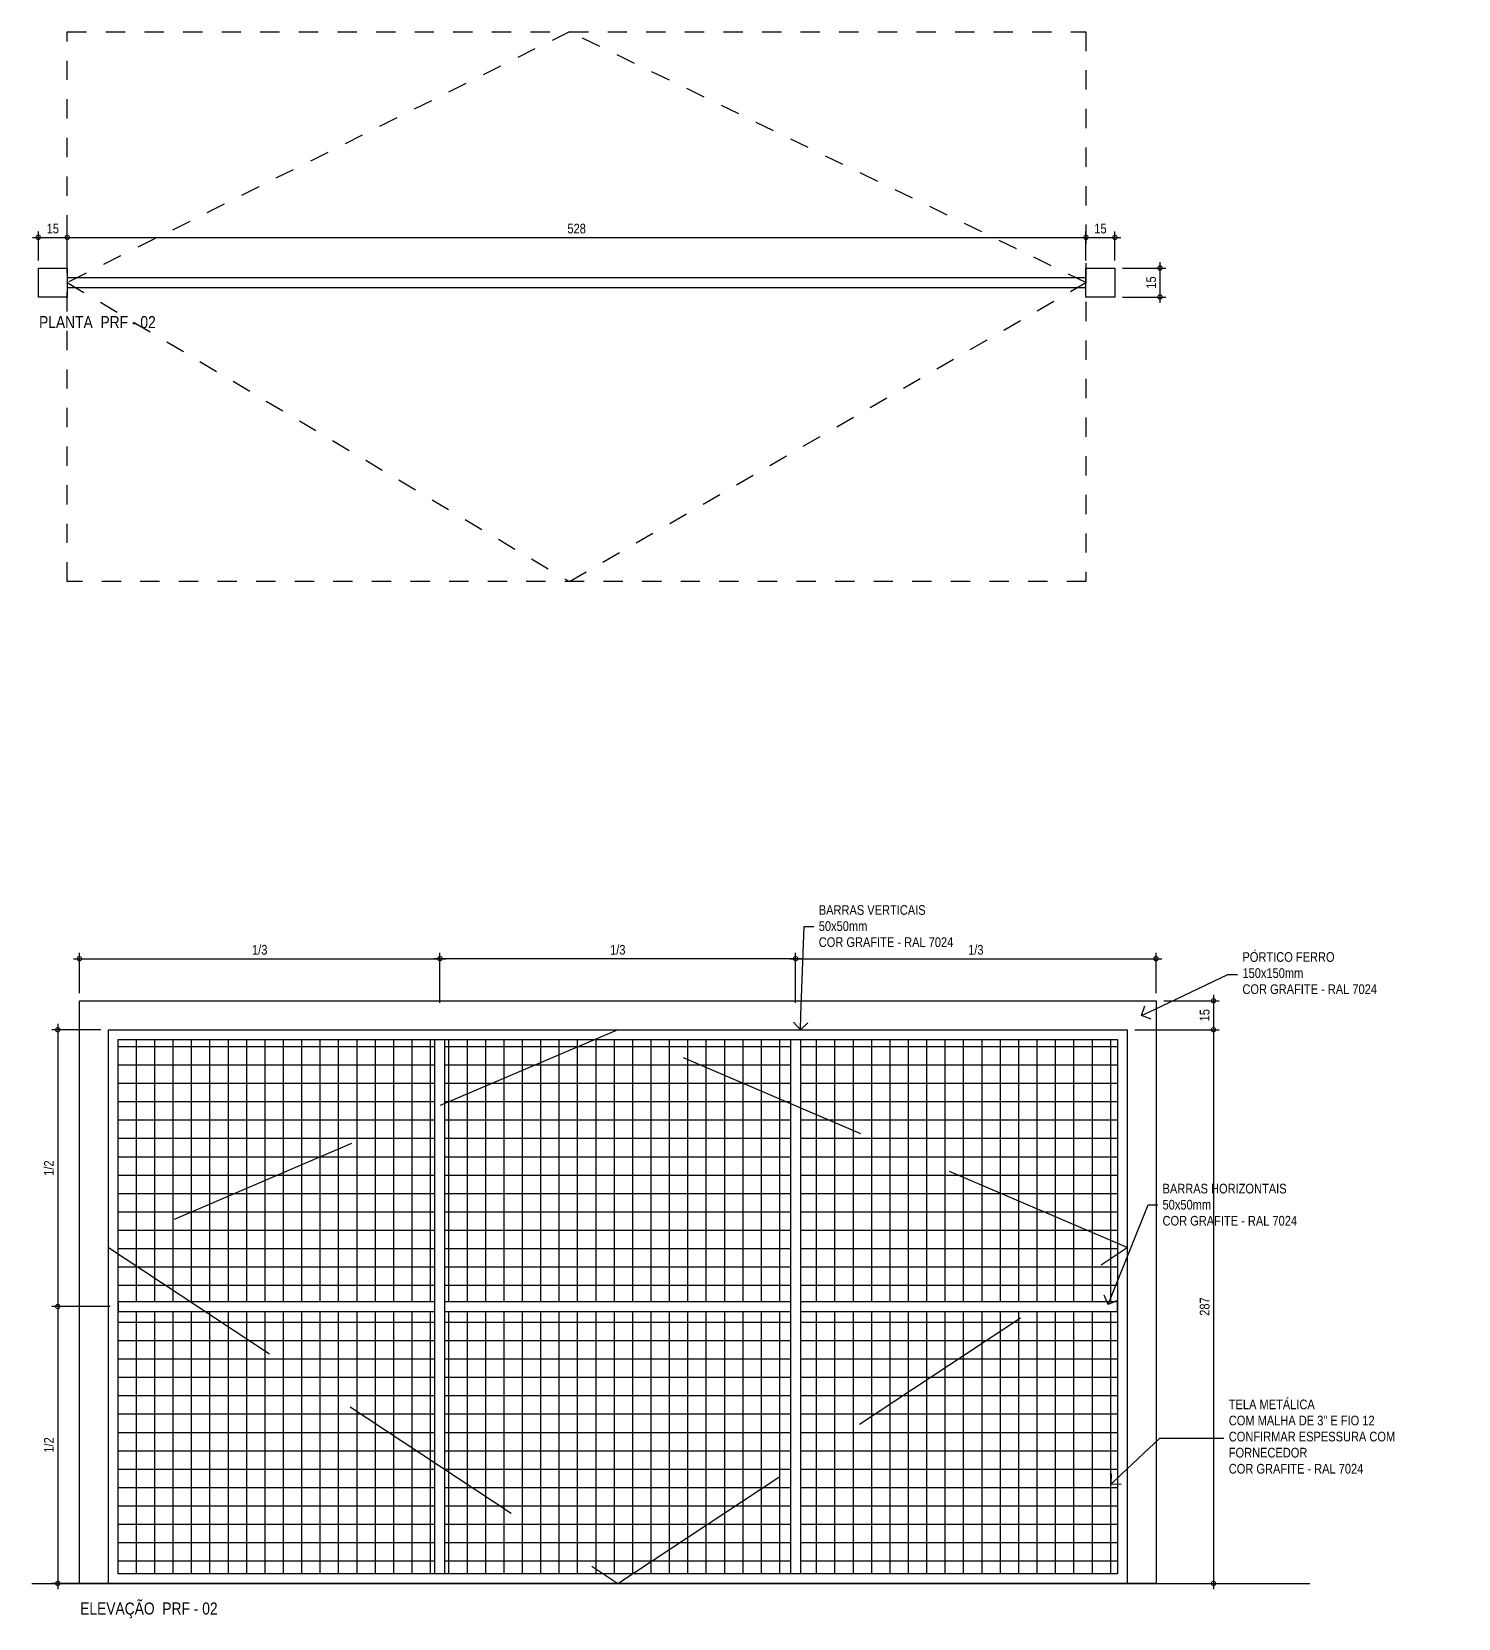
# Model space of a CAD drawing. Header units: metres. Extents: x -0.2 to 45.9, y -54 to 5.7.
# Drawn here: x 7.8 to 15.19, y -16.52 to -8.29 of the extents above; entities that cross this region are included whole.
import ezdxf
from ezdxf import colors
from ezdxf.entities.mleader import LeaderData, LeaderLine
from ezdxf.math import Vec2, Vec3

# ---------------------------------------------------------------- set-up
doc = ezdxf.new("R2010")
doc.units = ezdxf.units.M
doc.header["$PDMODE"] = 35
doc.linetypes.add('DASHEDX2', pattern=[1.5, 1, -0.5])
for name, color, linetype in [('ARQ-AUX', 7, 'Continuous'), ('ARQ-AUX1', 1, 'Continuous'), ('ARQ-AUX2', 2, 'Continuous'), ('ARQ-CAX', 1, 'Continuous'), ('ARQ-DIM', 2, 'Continuous'), ('ARQ-PRJ', 7, 'DASHEDX2'), ('ARQ-SIM', 1, 'Continuous'), ('ARQ-TXT', 2, 'Continuous')]:
    doc.layers.add(name, color=color, linetype=linetype)
doc.styles.add('Adesa', font='ARIALN.TTF')
doc.dimstyles.new('ADESA 1-0025', dxfattribs={"dimtxt": 0.05, "dimasz": 0.045, "dimexe": 0.03, "dimexo": 0.04, "dimgap": 0.02, "dimtad": 1, "dimtoh": 1, "dimdec": 0, "dimlfac": 100, "dimzin": 4, "dimtxsty": 'Adesa', "dimblk": 'DOTSMALL', "dimcen": 1, "dimdle": 0.03, "dimclrd": 1, "dimclre": 1, "dimclrt": 256, "dimazin": 1, "dimtm": 1e-09, "dimtfac": 1, "dimtdec": 0, "dimtix": 1, "dimtmove": 2, "dimatfit": 0, "dimldrblk": 'DOTSMALL', "dimfxl": 0.8, "dimtvp": 2, "dimtolj": 1, "dimtzin": 0, "dimarcsym": 0})

# ---------------------------------------------------------------- blocks, each defined once
blk = doc.blocks.new('ARQ-PORTÃO BASCULANTE VEICULOS')
at = {"layer": 'ARQ-AUX1'}
blk.add_lwpolyline([(0.2983, 0.1333), (5.5767, 0.1333), (5.5767, 0.1833), (0.2983, 0.1833)], close=True, dxfattribs=at)
at = {"layer": 'ARQ-AUX2'}
for points in [[(0.1483, 0.2333), (0.2983, 0.2333), (0.2983, 0.0833), (0.1483, 0.0833)], [(5.5767, 0.2333), (5.7267, 0.2333), (5.7267, 0.0833), (5.5767, 0.0833)]]:
    blk.add_lwpolyline(points, close=True, dxfattribs=at)
at = {"layer": 'ARQ-PRJ', "ltscale": 0.1}
for points in [[(5.5767, 0.1583), (2.9745, 1.7083), (0.2983, 0.1583), (2.9745, -1.1417), (5.5767, 0.1583)], [(0.2983, 1.7083), (5.5767, 1.7083), (5.5767, -1.1417), (0.2983, -1.1417)]]:
    blk.add_lwpolyline(points, close=True, dxfattribs=at)
blk = doc.blocks.new('_DotSmall')
at = {"color": 0, "linetype": 'ByBlock', "const_width": 0.5}
blk.add_lwpolyline([(-0.0625, 0, 1), (0.0625, 0, 1)], format="xyb", close=True, dxfattribs=at)
blk = doc.blocks.new('*D115')
at = {"layer": 'ARQ-DIM', "color": 1, "lineweight": -2, "transparency": 16777216}
for p, q in [((7.801, -9.3602), (8.011, -9.3602)), ((7.831, -9.4791), (7.831, -9.3302)), ((7.981, -9.4791), (7.981, -9.3302))]:
    blk.add_line(p, q, dxfattribs=at)
at = {"layer": 'Defpoints', "color": 0, "transparency": 16777216}
for p in [(7.981, -9.3602), (7.831, -9.5191, 0), (7.981, -9.5191, 0)]:
    blk.add_point(p, dxfattribs=at)
at = {"layer": 'ARQ-DIM', "color": 1, "lineweight": -2, "transparency": 16777216, "xscale": 0.045, "yscale": 0.045, "zscale": 0.045, "rotation": 180}
blk.add_blockref('_DotSmall', (7.831, -9.3602), dxfattribs=at)
at = {"layer": 'ARQ-DIM', "color": 1, "lineweight": -2, "transparency": 16777216, "xscale": 0.045, "yscale": 0.045, "zscale": 0.045}
blk.add_blockref('_DotSmall', (7.981, -9.3602), dxfattribs=at)
at = {"layer": 'ARQ-DIM', "transparency": 16777216, "insert": (7.906, -9.3147), "char_height": 0.05, "attachment_point": 5, "style": 'Adesa'}
blk.add_mtext('\\A1;15', dxfattribs=at)
blk = doc.blocks.new('*D114')
at = {"layer": 'ARQ-DIM', "color": 1, "lineweight": -2, "transparency": 16777216}
for p, q in [((7.951, -9.3602), (13.2894, -9.3602)), ((7.981, -9.4791), (7.981, -9.3302)), ((13.2594, -9.4791), (13.2594, -9.3302))]:
    blk.add_line(p, q, dxfattribs=at)
at = {"layer": 'Defpoints', "color": 0, "transparency": 16777216}
for p in [(13.2594, -9.3602), (7.981, -9.5191), (13.2594, -9.5191, 0)]:
    blk.add_point(p, dxfattribs=at)
at = {"layer": 'ARQ-DIM', "color": 1, "lineweight": -2, "transparency": 16777216, "xscale": 0.045, "yscale": 0.045, "zscale": 0.045, "rotation": 180}
blk.add_blockref('_DotSmall', (7.981, -9.3602), dxfattribs=at)
at = {"layer": 'ARQ-DIM', "color": 1, "lineweight": -2, "transparency": 16777216, "xscale": 0.045, "yscale": 0.045, "zscale": 0.045}
blk.add_blockref('_DotSmall', (13.2594, -9.3602), dxfattribs=at)
at = {"layer": 'ARQ-DIM', "transparency": 16777216, "insert": (10.6202, -9.3147), "char_height": 0.05, "attachment_point": 5, "style": 'Adesa'}
blk.add_mtext('\\A1;528', dxfattribs=at)
blk = doc.blocks.new('*D116')
at = {"layer": 'ARQ-DIM', "color": 1, "lineweight": -2, "transparency": 16777216}
for p, q in [((13.2294, -9.3602), (13.4394, -9.3602)), ((13.2594, -9.4791), (13.2594, -9.3302)), ((13.4094, -9.4791), (13.4094, -9.3302))]:
    blk.add_line(p, q, dxfattribs=at)
at = {"layer": 'Defpoints', "color": 0, "transparency": 16777216}
for p in [(13.4094, -9.3602), (13.2594, -9.5191, 0), (13.4094, -9.5191, 0)]:
    blk.add_point(p, dxfattribs=at)
at = {"layer": 'ARQ-DIM', "color": 1, "lineweight": -2, "transparency": 16777216, "xscale": 0.045, "yscale": 0.045, "zscale": 0.045, "rotation": 180}
blk.add_blockref('_DotSmall', (13.2594, -9.3602), dxfattribs=at)
at = {"layer": 'ARQ-DIM', "color": 1, "lineweight": -2, "transparency": 16777216, "xscale": 0.045, "yscale": 0.045, "zscale": 0.045}
blk.add_blockref('_DotSmall', (13.4094, -9.3602), dxfattribs=at)
at = {"layer": 'ARQ-DIM', "transparency": 16777216, "insert": (13.3344, -9.3147), "char_height": 0.05, "attachment_point": 5, "style": 'Adesa'}
blk.add_mtext('\\A1;15', dxfattribs=at)
blk = doc.blocks.new('*D117')
at = {"layer": 'ARQ-DIM', "color": 1, "lineweight": -2, "transparency": 16777216}
for p, q in [((13.4494, -9.5191), (13.6728, -9.5191)), ((13.6428, -9.4891), (13.6428, -9.6991)), ((13.4494, -9.6691), (13.6728, -9.6691))]:
    blk.add_line(p, q, dxfattribs=at)
at = {"layer": 'Defpoints', "color": 0, "transparency": 16777216}
for p in [(13.4094, -9.5191, 0), (13.4094, -9.6691, 0), (13.6428, -9.6691)]:
    blk.add_point(p, dxfattribs=at)
at = {"layer": 'ARQ-DIM', "color": 1, "lineweight": -2, "transparency": 16777216, "xscale": 0.045, "yscale": 0.045, "zscale": 0.045}
for p, rotation in [((13.6428, -9.5191), 90), ((13.6428, -9.6691), 270)]:
    blk.add_blockref('_DotSmall', p, dxfattribs=dict(at, rotation=rotation))
at = {"layer": 'ARQ-DIM', "transparency": 16777216, "insert": (13.5973, -9.5941), "char_height": 0.05, "attachment_point": 5, "rotation": 90, "style": 'Adesa'}
blk.add_mtext('\\A1;15', dxfattribs=at)
blk = doc.blocks.new('*D118')
at = {"layer": 'ARQ-DIM', "color": 1, "lineweight": -2, "transparency": 16777216}
for p, q in [((13.5124, -13.4669), (13.95, -13.4669)), ((13.92, -13.4369), (13.92, -16.3669)), ((13.6625, -16.3369), (13.95, -16.3369))]:
    blk.add_line(p, q, dxfattribs=at)
at = {"layer": 'Defpoints', "color": 0, "transparency": 16777216}
for p in [(13.4724, -13.4669), (13.6225, -16.3369), (13.92, -16.3369)]:
    blk.add_point(p, dxfattribs=at)
at = {"layer": 'ARQ-DIM', "color": 1, "lineweight": -2, "transparency": 16777216, "xscale": 0.045, "yscale": 0.045, "zscale": 0.045}
for p, rotation in [((13.92, -13.4669), 90), ((13.92, -16.3369), 270)]:
    blk.add_blockref('_DotSmall', p, dxfattribs=dict(at, rotation=rotation))
at = {"layer": 'ARQ-DIM', "transparency": 16777216, "insert": (13.8744, -14.9019), "char_height": 0.05, "attachment_point": 5, "rotation": 90, "style": 'Adesa'}
blk.add_mtext('\\A1;287', dxfattribs=at)
blk = doc.blocks.new('*D119')
at = {"layer": 'ARQ-DIM', "color": 1, "lineweight": -2, "transparency": 16777216}
for p, q in [((13.6625, -13.3169), (13.95, -13.3169)), ((13.92, -13.2869), (13.92, -13.4969)), ((13.6625, -13.4669), (13.95, -13.4669))]:
    blk.add_line(p, q, dxfattribs=at)
at = {"layer": 'Defpoints', "color": 0, "transparency": 16777216}
for p in [(13.6225, -13.3169), (13.6225, -13.4669), (13.92, -13.4669)]:
    blk.add_point(p, dxfattribs=at)
at = {"layer": 'ARQ-DIM', "color": 1, "lineweight": -2, "transparency": 16777216, "xscale": 0.045, "yscale": 0.045, "zscale": 0.045}
for p, rotation in [((13.92, -13.3169), 90), ((13.92, -13.4669), 270)]:
    blk.add_blockref('_DotSmall', p, dxfattribs=dict(at, rotation=rotation))
at = {"layer": 'ARQ-DIM', "transparency": 16777216, "insert": (13.8744, -13.3919), "char_height": 0.05, "attachment_point": 5, "rotation": 90, "style": 'Adesa'}
blk.add_mtext('\\A1;15', dxfattribs=at)
blk = doc.blocks.new('_Open90')
at = {"color": 0, "linetype": 'ByBlock', "lineweight": -2}
for p, q in [((0, 0), (-1, 0)), ((-0.5, 0.5), (0, 0)), ((0, 0), (-0.5, -0.5))]:
    blk.add_line(p, q, dxfattribs=at)
blk = doc.blocks.new('*D120')
at = {"layer": 'ARQ-DIM', "color": 1, "lineweight": -2, "transparency": 16777216}
for p, q in [((8.044, -13.2769), (8.044, -13.0687)), ((9.9118, -13.3269), (9.9118, -13.0687)), ((8.014, -13.0987), (9.9418, -13.0987))]:
    blk.add_line(p, q, dxfattribs=at)
at = {"layer": 'Defpoints', "color": 0, "transparency": 16777216}
for p in [(9.9118, -13.0987), (8.044, -13.3169), (9.9118, -13.3669)]:
    blk.add_point(p, dxfattribs=at)
at = {"layer": 'ARQ-DIM', "color": 1, "lineweight": -2, "transparency": 16777216, "xscale": 0.045, "yscale": 0.045, "zscale": 0.045, "rotation": 180}
blk.add_blockref('_DotSmall', (8.044, -13.0987), dxfattribs=at)
at = {"layer": 'ARQ-DIM', "color": 1, "lineweight": -2, "transparency": 16777216, "xscale": 0.045, "yscale": 0.045, "zscale": 0.045}
blk.add_blockref('_DotSmall', (9.9118, -13.0987), dxfattribs=at)
at = {"layer": 'ARQ-DIM', "transparency": 16777216, "insert": (8.9779, -13.0529), "char_height": 0.05, "attachment_point": 5, "style": 'Adesa'}
blk.add_mtext('\\A1;1/3', dxfattribs=at)
blk = doc.blocks.new('*D112')
at = {"layer": 'ARQ-DIM', "color": 1, "lineweight": -2, "transparency": 16777216}
for p, q in [((9.9118, -13.3269), (9.9118, -13.0687)), ((11.7547, -13.3269), (11.7547, -13.0687)), ((11.7847, -13.0987), (9.8818, -13.0987))]:
    blk.add_line(p, q, dxfattribs=at)
at = {"layer": 'Defpoints', "color": 0, "transparency": 16777216}
for p in [(9.9118, -13.0987), (9.9118, -13.3669), (11.7547, -13.3669)]:
    blk.add_point(p, dxfattribs=at)
at = {"layer": 'ARQ-DIM', "color": 1, "lineweight": -2, "transparency": 16777216, "xscale": 0.045, "yscale": 0.045, "zscale": 0.045, "rotation": 180}
blk.add_blockref('_DotSmall', (9.9118, -13.0987), dxfattribs=at)
at = {"layer": 'ARQ-DIM', "color": 1, "lineweight": -2, "transparency": 16777216, "xscale": 0.045, "yscale": 0.045, "zscale": 0.045}
blk.add_blockref('_DotSmall', (11.7547, -13.0987), dxfattribs=at)
at = {"layer": 'ARQ-DIM', "transparency": 16777216, "insert": (10.8333, -13.0529), "char_height": 0.05, "attachment_point": 5, "style": 'Adesa'}
blk.add_mtext('\\A1;1/3', dxfattribs=at)
blk = doc.blocks.new('*D113')
at = {"layer": 'ARQ-DIM', "color": 1, "lineweight": -2, "transparency": 16777216}
for p, q in [((11.7547, -13.3269), (11.7547, -13.0687)), ((13.6225, -13.2769), (13.6225, -13.0687)), ((11.7247, -13.0987), (13.6525, -13.0987))]:
    blk.add_line(p, q, dxfattribs=at)
at = {"layer": 'Defpoints', "color": 0, "transparency": 16777216}
for p in [(13.6225, -13.0987), (13.6225, -13.3169), (11.7547, -13.3669)]:
    blk.add_point(p, dxfattribs=at)
at = {"layer": 'ARQ-DIM', "color": 1, "lineweight": -2, "transparency": 16777216, "xscale": 0.045, "yscale": 0.045, "zscale": 0.045, "rotation": 180}
blk.add_blockref('_DotSmall', (11.7547, -13.0987), dxfattribs=at)
at = {"layer": 'ARQ-DIM', "color": 1, "lineweight": -2, "transparency": 16777216, "xscale": 0.045, "yscale": 0.045, "zscale": 0.045}
blk.add_blockref('_DotSmall', (13.6225, -13.0987), dxfattribs=at)
at = {"layer": 'ARQ-DIM', "transparency": 16777216, "insert": (12.6886, -13.0529), "char_height": 0.05, "attachment_point": 5, "style": 'Adesa'}
blk.add_mtext('\\A1;1/3', dxfattribs=at)
blk = doc.blocks.new('*D121')
at = {"layer": 'ARQ-DIM', "color": 1, "lineweight": -2, "transparency": 16777216}
for p, q in [((8.154, -13.4669), (7.9016, -13.4669)), ((7.9316, -13.4369), (7.9316, -14.9319)), ((8.204, -14.9019), (7.9016, -14.9019))]:
    blk.add_line(p, q, dxfattribs=at)
at = {"layer": 'Defpoints', "color": 0, "transparency": 16777216}
for p in [(8.194, -13.4669), (7.9316, -14.9019), (8.244, -14.9019)]:
    blk.add_point(p, dxfattribs=at)
at = {"layer": 'ARQ-DIM', "color": 1, "lineweight": -2, "transparency": 16777216, "xscale": 0.045, "yscale": 0.045, "zscale": 0.045}
for p, rotation in [((7.9316, -13.4669), 90), ((7.9316, -14.9019), 270)]:
    blk.add_blockref('_DotSmall', p, dxfattribs=dict(at, rotation=rotation))
at = {"layer": 'ARQ-DIM', "transparency": 16777216, "insert": (7.8858, -14.1844), "char_height": 0.05, "attachment_point": 5, "rotation": 90, "style": 'Adesa'}
blk.add_mtext('\\A1;1/2', dxfattribs=at)
blk = doc.blocks.new('*D122')
at = {"layer": 'ARQ-DIM', "color": 1, "lineweight": -2, "transparency": 16777216}
for p, q in [((7.9316, -14.8719), (7.9316, -16.3669)), ((8.204, -14.9019), (7.9016, -14.9019)), ((8.204, -16.3369), (7.9016, -16.3369))]:
    blk.add_line(p, q, dxfattribs=at)
at = {"layer": 'Defpoints', "color": 0, "transparency": 16777216}
for p in [(8.244, -14.9019), (7.9316, -16.3369), (8.244, -16.3369)]:
    blk.add_point(p, dxfattribs=at)
at = {"layer": 'ARQ-DIM', "color": 1, "lineweight": -2, "transparency": 16777216, "xscale": 0.045, "yscale": 0.045, "zscale": 0.045}
for p, rotation in [((7.9316, -14.9019), 90), ((7.9316, -16.3369), 270)]:
    blk.add_blockref('_DotSmall', p, dxfattribs=dict(at, rotation=rotation))
at = {"layer": 'ARQ-DIM', "transparency": 16777216, "insert": (7.8858, -15.6194), "char_height": 0.05, "attachment_point": 5, "rotation": 90, "style": 'Adesa'}
blk.add_mtext('\\A1;1/2', dxfattribs=at)

msp = doc.modelspace()

# ---------------------------------------------------------------- hatches: boundary and pattern name
at = {"layer": 'ARQ-AUX'}
h = msp.add_hatch(dxfattribs=at)
h.set_pattern_fill('NET', scale=0.03)
h.set_pattern_definition([(0, (8.24403, -13.64891), (0, 0.09525), []), (90, (8.24403, -13.64891), (-0.09525, 6e-18), [])])
h.paths.add_polyline_path([(9.8858, -14.8769), (9.8858, -13.5169), (8.244, -13.5169), (8.244, -14.8769)])
h.paths.add_polyline_path([(8.244, -14.9269), (8.244, -16.2869), (9.8858, -16.2869), (9.8858, -14.9269)])
h.paths.add_polyline_path([(9.9358, -14.9269), (9.9358, -16.2869), (11.7297, -16.2869), (11.7297, -14.9269)])
h.paths.add_polyline_path([(11.7297, -14.8769), (11.7297, -13.5169), (9.9358, -13.5169), (9.9358, -14.8769)])
h.paths.add_polyline_path([(11.7797, -14.8769), (13.4224, -14.8769), (13.4224, -13.5169), (11.7797, -13.5169)])
h.paths.add_polyline_path([(11.7797, -16.2869), (13.4224, -16.2869), (13.4224, -14.9269), (11.7797, -14.9269)])

# ---------------------------------------------------------------- linework, layer by layer
msp.add_lwpolyline([(8.044, -16.3369), (8.194, -16.3369)])
for points in [[(8.044, -16.3369), (8.044, -13.3169), (13.6224, -13.3169), (13.6224, -16.3369)], [(8.194, -16.3369), (8.194, -13.4669), (13.4724, -13.4669), (13.4724, -16.3369)]]:
    msp.add_lwpolyline(points, dxfattribs=at)
at = {"layer": 'ARQ-AUX2'}
msp.add_lwpolyline([(7.7968, -16.3369), (14.4192, -16.3369)], dxfattribs=at)
at = {"layer": 'ARQ-CAX'}
for points in [[(8.044, -13.3169), (13.6224, -13.3169), (13.6224, -16.3369), (8.044, -16.3369)], [(8.194, -13.4669), (13.4724, -13.4669), (13.4724, -16.3369), (8.194, -16.3369)], [(8.244, -13.5169), (13.4224, -13.5169), (13.4224, -16.2869), (8.244, -16.2869)], [(9.8858, -13.5169), (9.9358, -13.5169), (9.9358, -16.2869), (9.8858, -16.2869)], [(11.7297, -13.5169), (11.7797, -13.5169), (11.7797, -16.2869), (11.7297, -16.2869)], [(8.244, -14.9269), (9.8858, -14.9269), (9.8858, -14.8769), (8.244, -14.8769)], [(9.9358, -14.9269), (11.7297, -14.9269), (11.7297, -14.8769), (9.9358, -14.8769)], [(11.7797, -14.9269), (13.4224, -14.9269), (13.4224, -14.8769), (11.7797, -14.8769)]]:
    msp.add_lwpolyline(points, close=True, dxfattribs=at)
at = {"layer": 'ARQ-PRJ'}
msp.add_lwpolyline([(10.8332, -13.4669), (8.194, -14.5959), (10.8332, -16.3369), (13.4724, -14.5959)], close=True, dxfattribs=at)

# ---------------------------------------------------------------- block references
at = {"layer": 'ARQ-AUX2', "rotation": 180}
msp.add_blockref('ARQ-PORTÃO BASCULANTE VEICULOS', (13.5577, -9.4358, 0), dxfattribs=at)

# ---------------------------------------------------------------- texts
at = {"layer": 'ARQ-TXT', "char_height": 0.0625, "width": 0.781554, "attachment_point": 1, "style": 'Adesa'}
for s, insert in [('\\pt0.4375;PLANTA  PRF - 02', (7.8346, -9.7681, 0)), ('\\pt0.4375;ELEVAÇÃO  PRF - 02', (8.0477, -16.4358))]:
    msp.add_mtext(s, dxfattribs=dict(at, insert=insert))

# ---------------------------------------------------------------- dimensions: what is measured, and where the dimension line sits
at = {"layer": 'ARQ-DIM'}
for base, p1, p2, picture, middle in [((7.981, -9.3602), (7.831, -9.5191, 0), (7.981, -9.5191, 0), '*D115', (7.906, -9.3147)), ((13.2594, -9.3602), (7.981, -9.5191), (13.2594, -9.5191, 0), '*D114', (10.6202, -9.3147)), ((13.4094, -9.3602), (13.2594, -9.5191, 0), (13.4094, -9.5191, 0), '*D116', (13.3344, -9.3147))]:
    dim = msp.add_linear_dim(base=base, p1=p1, p2=p2, dimstyle='ADESA 1-0025', dxfattribs=at)
    dim.commit()
    dim.dimension.update_dxf_attribs({"geometry": picture, "text_midpoint": middle})
for base, p1, p2, picture, middle in [((13.6428, -9.6691), (13.4094, -9.5191, 0), (13.4094, -9.6691, 0), '*D117', (13.5973, -9.5941)), ((13.92, -13.4669), (13.6225, -13.3169), (13.6225, -13.4669), '*D119', (13.8744, -13.3919)), ((13.92, -16.3369), (13.4724, -13.4669), (13.6225, -16.3369), '*D118', (13.8744, -14.9019))]:
    dim = msp.add_linear_dim(base=base, p1=p1, p2=p2, angle=90, dimstyle='ADESA 1-0025', dxfattribs=at)
    dim.commit()
    dim.dimension.update_dxf_attribs({"geometry": picture, "text_midpoint": middle})
dim = msp.add_linear_dim(base=(9.9118, -13.0987), p1=(8.044, -13.3169), p2=(9.9118, -13.3669), text='1/3', dimstyle='ADESA 1-0025', dxfattribs=at)
dim.commit()
dim.dimension.update_dxf_attribs({"geometry": '*D120', "text_midpoint": (8.9779, -13.0529)})
for base, p1, p2, angle, text, picture, middle in [((9.9118, -13.0987), (11.7547, -13.3669), (9.9118, -13.3669), 180, '1/3', '*D112', (10.8333, -13.0529)), ((13.6225, -13.0987), (11.7547, -13.3669), (13.6225, -13.3169), 0, '1/3', '*D113', (12.6886, -13.0529)), ((7.9316, -14.9019), (8.194, -13.4669), (8.244, -14.9019), 90, '1/2', '*D121', (7.8858, -14.1844)), ((7.9316, -16.3369), (8.244, -14.9019), (8.244, -16.3369), 90, '1/2', '*D122', (7.8858, -15.6194))]:
    dim = msp.add_linear_dim(base=base, p1=p1, p2=p2, angle=angle, text=text, dimstyle='ADESA 1-0025', dxfattribs=at)
    dim.commit()
    dim.dimension.update_dxf_attribs({"geometry": picture, "text_midpoint": middle})

# ---------------------------------------------------------------- leaders
at = {"layer": 'ARQ-SIM'}
ml = msp.add_multileader_mtext('Standard', dxfattribs=at)
ml.set_content('BARRAS VERTICAIS\\P50x50mm\\PCOR GRAFITE - RAL 7024', color=2, style='Adesa')
ml.set_leader_properties(color=256)
ml.set_arrow_properties(name='OPEN90')
ml.build(insert=Vec2(0, 0))
ml.multileader.update_dxf_attribs({"text_left_attachment_type": 2, "text_right_attachment_type": 2, "dogleg_length": 0.2, "arrow_head_size": 0.075})
ctx = ml.context
ctx.base_point, ctx.char_height, ctx.arrow_head_size, ctx.landing_gap_size, ctx.plane_origin = Vec3(11.8498, -12.9311), 0.05, 0.075, 0.025, Vec3(12.2945, -13.4357)
ctx.left_attachment, ctx.right_attachment = 2, 2
notes = []
notes.append((ctx, [(0, (1, 1, 0), (11.7998, -12.9311), (1, 0), 0.05, [(0, [(11.7797, -13.4669)], 0, [])])]))
ctx.mtext.insert, ctx.mtext.flow_direction = Vec3(11.8748, -12.8214), 5
ml = msp.add_multileader_mtext('Standard', dxfattribs=at)
ml.set_content('PÓRTICO FERRO \\P150x150mm\\PCOR GRAFITE - RAL 7024', color=2, style='Adesa')
ml.set_leader_properties(color=256)
ml.set_arrow_properties(name='OPEN90')
ml.build(insert=Vec2(0, 0))
ml.multileader.update_dxf_attribs({"text_left_attachment_type": 2, "text_right_attachment_type": 2, "dogleg_length": 0.2, "arrow_head_size": 0.075})
ctx = ml.context
ctx.base_point, ctx.char_height, ctx.arrow_head_size, ctx.landing_gap_size, ctx.plane_origin = Vec3(14.0451, -13.1808), 0.05, 0.075, 0.025, Vec3(14.2635, -13.4922)
ctx.left_attachment, ctx.right_attachment = 2, 2
notes.append((ctx, [(0, (1, 1, 0), (13.9951, -13.1808), (1, 0), 0.05, [(0, [(13.5467, -13.3937)], 0, [])])]))
ctx.mtext.insert, ctx.mtext.flow_direction = Vec3(14.0701, -13.065), 5
ml = msp.add_multileader_mtext('Standard', dxfattribs=at)
ml.set_content('BARRAS HORIZONTAIS\\P50x50mm\\PCOR GRAFITE - RAL 7024', color=2, style='Adesa')
ml.set_leader_properties(color=256)
ml.set_arrow_properties(name='OPEN90')
ml.build(insert=Vec2(0, 0))
ml.multileader.update_dxf_attribs({"text_left_attachment_type": 2, "text_right_attachment_type": 2, "dogleg_length": 0.2, "arrow_head_size": 0.075})
ctx = ml.context
ctx.base_point, ctx.char_height, ctx.arrow_head_size, ctx.landing_gap_size, ctx.plane_origin = Vec3(13.6311, -14.3753), 0.05, 0.075, 0.025, Vec3(13.8891, -14.9895)
ctx.left_attachment, ctx.right_attachment = 2, 2
notes.append((ctx, [(0, (1, 1, 0), (13.5811, -14.3753), (1, 0), 0.05, [(0, [(13.3742, -14.891)], 0, [])])]))
ctx.mtext.insert, ctx.mtext.flow_direction = Vec3(13.6561, -14.2655), 5
ml = msp.add_multileader_mtext('Standard', dxfattribs=at)
ml.set_content('TELA METÁLICA \\PCOM MALHA DE 3" E FIO 12\\PCONFIRMAR ESPESSURA COM FORNECEDOR\\PCOR GRAFITE - RAL 7024', color=2, style='Adesa')
ml.set_leader_properties(color=256)
ml.set_arrow_properties(name='OPEN90')
ml.build(insert=Vec2(0, 0))
ml.multileader.update_dxf_attribs({"text_left_attachment_type": 2, "text_right_attachment_type": 2, "dogleg_length": 0.2, "arrow_head_size": 0.075})
ctx = ml.context
ctx.base_point, ctx.char_height, ctx.arrow_head_size, ctx.landing_gap_size, ctx.plane_origin = Vec3(13.9743, -15.5844), 0.05, 0.075, 0.025, Vec3(14.5397, -15.9821)
ctx.left_attachment, ctx.right_attachment = 2, 2
notes.append((ctx, [(1, (1, 1, 0), (13.6419, -15.5844), (1, 0), 0.3324, [(0, [(13.3893, -15.8228)], 0, [])])]))
ctx.mtext.insert, ctx.mtext.width, ctx.mtext.flow_direction = Vec3(13.9993, -15.3841), 1.189009, 5
for ctx, leaders in notes:
    for number, flags, end, landing, length, lines in leaders:
        leader = LeaderData()
        leader.index, (leader.has_last_leader_line, leader.has_dogleg_vector, leader.attachment_direction) = number, flags
        leader.last_leader_point, leader.dogleg_vector, leader.dogleg_length = Vec3(end), Vec3(landing), length
        for number, points, colour, breaks in lines:
            line = LeaderLine()
            line.index, line.vertices, line.color, line.breaks = number, Vec3.list(points), colors.encode_raw_color(colour), breaks
            leader.lines.append(line)
        ctx.leaders.append(leader)

doc.saveas('drawing.dxf')
